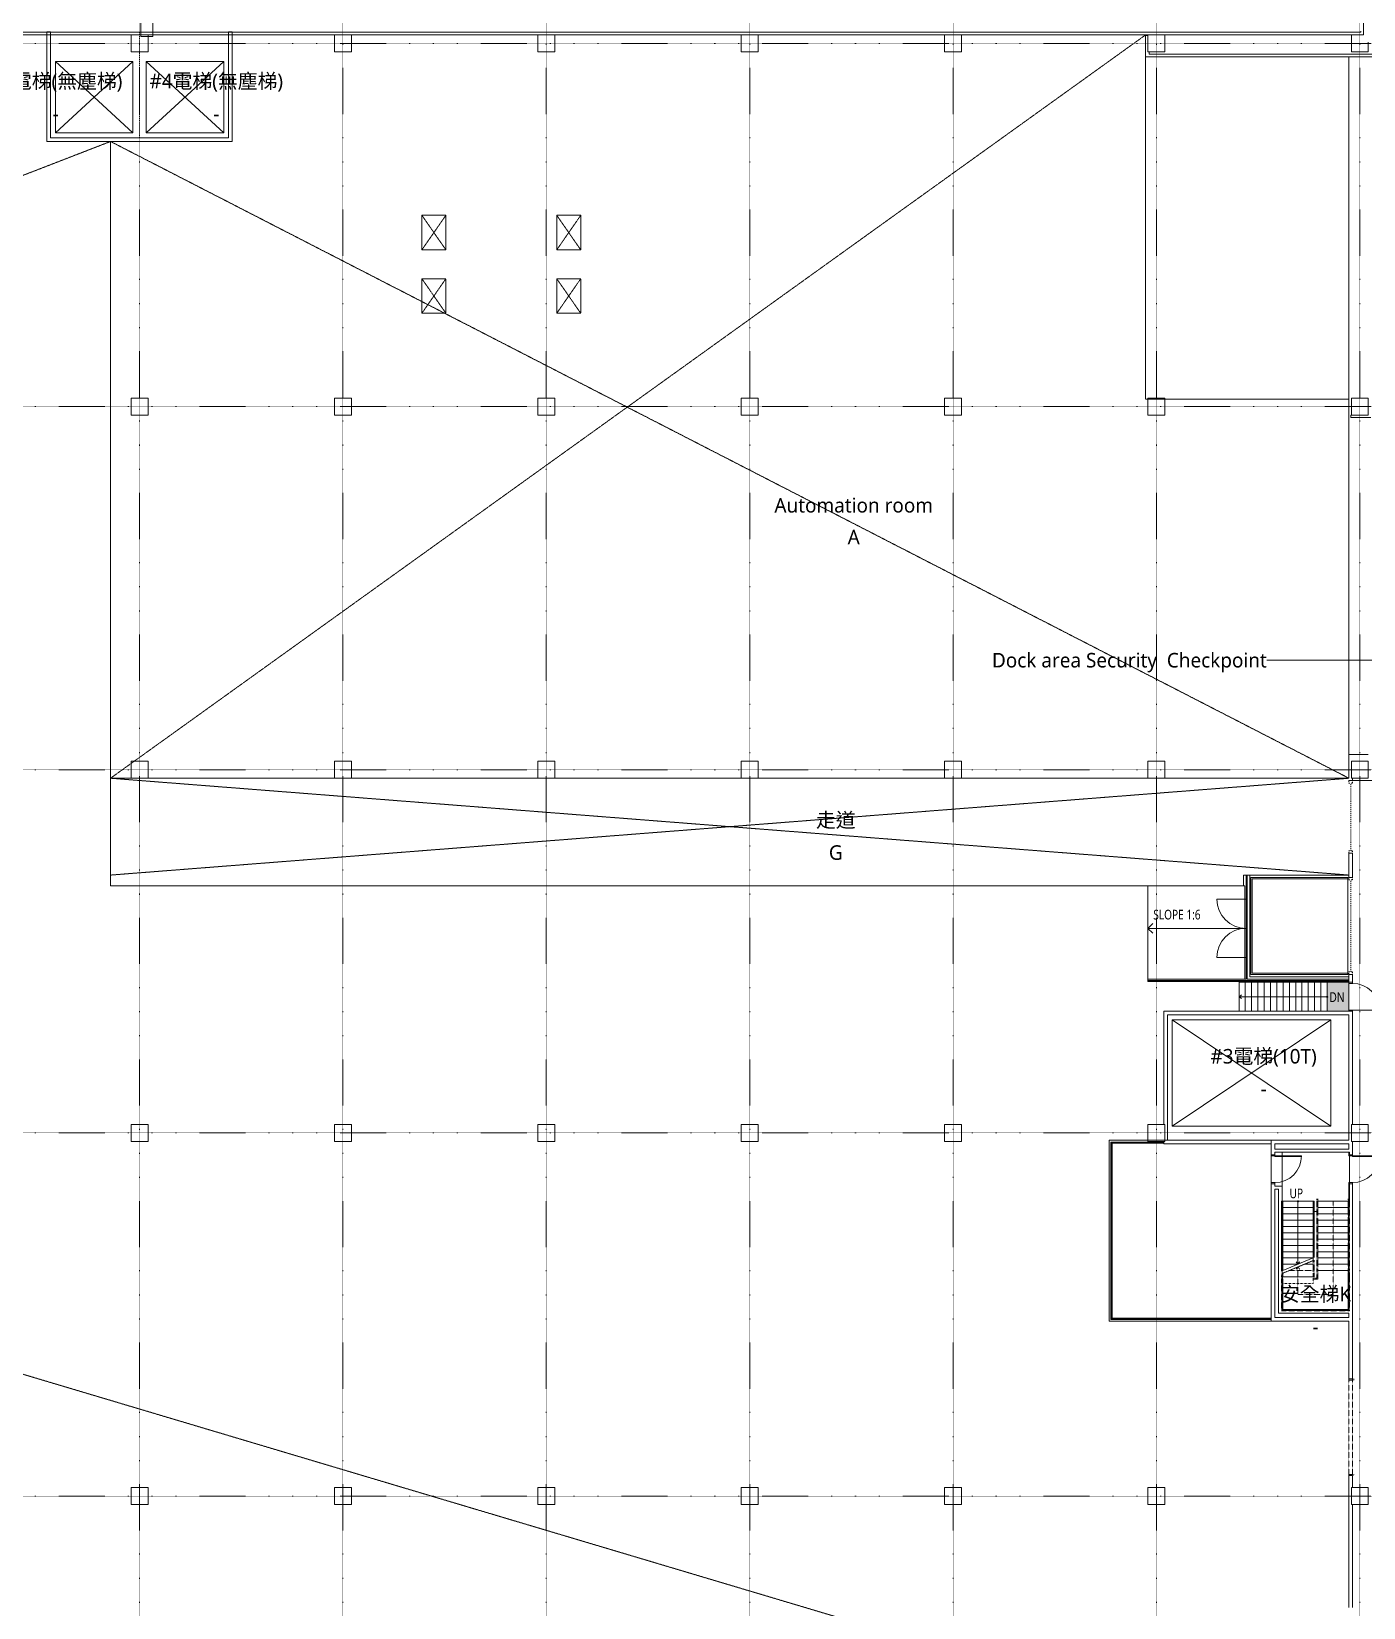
# Model space of a CAD drawing. Extents: x -212173 to 328152, y -560063 to 252500.
# Drawn here: x 185713 to 240726, y 25895 to 90986 of the extents above; entities that cross this region are included whole.
import ezdxf
from ezdxf.enums import TextEntityAlignment as Align

# ---------------------------------------------------------------- set-up
doc = ezdxf.new("R2010")
doc.units = 0
doc.header["$LTSCALE"] = 15
doc.set_wipeout_variables(frame=1)
for name, pattern in [('H12PL1$0$HIDDEN', [0.4, 0.3, -0.1]), ('H12PL1$0$JJP_三點線', [0.9, 0.3, -0.15, 0, -0.15, 0, -0.15, 0, -0.15]), ('H12PL1$0$JJP_虛線(退縮線、投影線、地下室範圍、非屬本工程、圖面分區)', [0.45, 0.3, -0.15]), ('H12PL1$0$TAI_虛線', [5.644, 2.822, -2.822]), ('H12PL1$0$Wipeout_Contour', [1, 0, -1]), ('H12PL1$0$虛線', [0.846667, 0.423333, -0.423333])]:
    doc.linetypes.add(name, pattern=pattern)
for name, color, linetype in [('H12PL1$0$A-OBJE-2D', 252, 'Continuous'), ('H12PL1$0$A-RAIL', 252, 'Continuous'), ('H12PL1$0$A-STRS', 252, 'Continuous'), ('H12PL1$0$A-TEXT', 252, 'Continuous'), ('H12PL1$0$A-WALL-EX', 252, 'Continuous'), ('H12PL1$0$A-WALL-IN', 252, 'Continuous'), ('H12PL1$0$A-ZONE', 252, 'Continuous'), ('H12PL1$0$Door', 252, 'Continuous'), ('H12PL1$0$Hattch', 252, 'Continuous'), ('H12PL1$0$S-COL', 252, 'Continuous'), ('H12PL1$0$S-GRID', 252, 'Continuous'), ('H12PL1$0$S-SLAB-SHOW', 252, 'Continuous')]:
    doc.layers.add(name, color=color, linetype=linetype)
doc.styles.add('H12PL1$0$Standard', font='', dxfattribs={"width": 0.8})
doc.styles.get('H12PL1$0$Standard').set_extended_font_data('Microsoft JhengHei')

# ---------------------------------------------------------------- blocks, each defined once
blk = doc.blocks.new('H12PL1')
at = {"layer": 'H12PL1$0$Hattch', "linetype": 'Continuous', "lineweight": 0}
blk.add_hatch(color=256, dxfattribs=at).paths.add_polyline_path([(242250, 50025), (243150, 50025), (243150, 51225), (242250, 51225)])
at = {"layer": 'H12PL1$0$A-OBJE-2D', "linetype": 'H12PL1$0$HIDDEN', "lineweight": 0}
for p, q in [((192000, 59650), (234750, 90350)), ((17650, 85950), (243150, 18700)), ((18450, 18700), (192000, 85950)), ((192000, 85950), (243150, 59650)), ((192000, 55650), (243150, 59650)), ((243150, 55650), (192000, 59650))]:
    blk.add_line(p, q, dxfattribs=at)
at = {"layer": 'H12PL1$0$A-OBJE-2D', "lineweight": 0}
for p, q in [((192925, 86300), (189725, 89250)), ((192925, 89250), (189725, 86300)), ((192925, 89250), (189725, 89250)), ((189725, 89250), (189725, 86300)), ((192925, 86300), (192925, 89250)), ((193475, 86300), (196675, 89250)), ((193475, 89250), (196675, 86300)), ((193475, 86300), (193475, 89250)), ((193475, 89250), (196675, 89250)), ((196675, 89250), (196675, 86300)), ((189725, 86300), (192925, 86300)), ((190475, 86100), (192325, 86100)), ((196675, 86300), (193475, 86300)), ((194075, 86100), (195925, 86100)), ((234850, 53450), (235050, 53650)), ((234850, 53450), (235050, 53250)), ((235850, 45275), (242400, 49675)), ((235850, 49675), (242400, 45275)), ((235850, 45275), (235850, 49675)), ((235850, 49675), (242400, 49675)), ((242400, 49675), (242400, 45275)), ((243150, 48975), (243150, 45975)), ((242400, 45275), (235850, 45275))]:
    blk.add_line(p, q, dxfattribs=at)
at = {"layer": 'H12PL1$0$A-OBJE-2D', "linetype": 'H12PL1$0$HIDDEN', "lineweight": 0}
for points in [[(234750, 90330), (234750, 75300), (243150, 75300)], [(243150, 59650), (243150, 89450)], [(243150, 59650), (192000, 59650)]]:
    blk.add_lwpolyline(points, dxfattribs=at)
at = {"layer": 'H12PL1$0$A-OBJE-2D', "lineweight": 0}
for points in [[(192000, 85950), (192000, 55200), (238800, 55200), (238800, 55650), (243150, 55650)], [(238900, 51350), (238900, 55650)], [(238950, 51350), (238950, 55650)], [(243150, 51450), (239050, 51450), (239050, 55650)], [(243100, 55500), (239150, 55500), (239150, 51600), (243100, 51600)], [(238850, 51300), (238850, 51250), (234850, 51250), (234850, 55200), (238850, 55200), (238850, 51350)], [(238900, 54650), (237700, 54650)], [(238900, 52250), (237700, 52250)], [(238900, 51350), (234850, 51350)], [(243150, 51300), (234850, 51300)], [(238850, 51250), (243150, 51250)], [(243150, 51350), (238950, 51350)]]:
    blk.add_lwpolyline(points, dxfattribs=at)
blk.add_lwpolyline([(239100, 55550), (243100, 55550), (243100, 51550), (239100, 51550)], close=True, dxfattribs=at)
at = {"layer": 'H12PL1$0$A-OBJE-2D', "lineweight": 0, "flags": 128}
blk.add_lwpolyline([(234850, 53450), (238850, 53450)], dxfattribs=at)
at = {"layer": 'H12PL1$0$A-OBJE-2D', "lineweight": 0}
for centre, start, end in [((238900, 54650), 180, 270), ((238900, 52250), 90, 180)]:
    blk.add_arc(centre, 1200, start, end, dxfattribs=at)
at = {"layer": 'H12PL1$0$A-RAIL', "lineweight": 0}
for p, q in [((235500, 44625), (233315, 44625)), ((233315, 44625), (233315, 37300)), ((235490, 44617.5), (233322.5, 44617.5)), ((235490, 44617.5), (233322.5, 44617.5)), ((233322.5, 44617.5), (233322.5, 37307.5)), ((233322.5, 44617.5), (233322.5, 37307.5)), ((233357.5, 44582.5), (235490, 44582.5)), ((233357.5, 44582.5), (235490, 44582.5)), ((233357.5, 37342.5), (233357.5, 44582.5)), ((233357.5, 37342.5), (233357.5, 44582.5)), ((233365, 44575), (235500, 44575)), ((233365, 37350), (233365, 44575)), ((235490, 44582.5), (235490, 44617.5)), ((235490, 44582.5), (235490, 44617.5)), ((235500, 44575), (235500, 44625)), ((233315, 37300), (239940, 37300)), ((233322.5, 37307.5), (239930, 37307.5)), ((233322.5, 37307.5), (239930, 37307.5)), ((239930, 37342.5), (233357.5, 37342.5)), ((239930, 37342.5), (233357.5, 37342.5)), ((239940, 37350), (233365, 37350)), ((239930, 37307.5), (239930, 37342.5)), ((239930, 37307.5), (239930, 37342.5)), ((239940, 37300), (239940, 37350))]:
    blk.add_line(p, q, dxfattribs=at)
at = {"layer": 'H12PL1$0$A-RAIL', "lineweight": 0, "flags": 128}
for points in [[(233327.5, 44562.5, 1), (233352.5, 44562.5, 1)], [(234420, 44612.5, 1), (234420, 44587.5, 1)], [(233327.5, 43362.5, 1), (233352.5, 43362.5, 1)], [(233327.5, 42162.5, 1), (233352.5, 42162.5, 1)], [(233327.5, 40962.5, 1), (233352.5, 40962.5, 1)], [(233327.5, 39762.5, 1), (233352.5, 39762.5, 1)], [(233327.5, 38562.5, 1), (233352.5, 38562.5, 1)], [(233327.5, 37362.5, 1), (233352.5, 37362.5, 1)], [(234240, 37312.5, 1), (234240, 37337.5, 1)], [(235440, 37312.5, 1), (235440, 37337.5, 1)], [(236640, 37312.5, 1), (236640, 37337.5, 1)], [(237840, 37312.5, 1), (237840, 37337.5, 1)], [(239040, 37312.5, 1), (239040, 37337.5, 1)]]:
    blk.add_lwpolyline(points, format="xyb", close=True, dxfattribs=at)
at = {"layer": 'H12PL1$0$A-STRS', "lineweight": 0}
for p, q in [((238610, 51225), (238610, 50025)), ((238870, 51225), (238610, 51225)), ((238870, 50025), (238870, 51225)), ((238870, 51225), (238870, 50025)), ((239130, 51225), (238870, 51225)), ((239130, 50025), (239130, 51225)), ((239130, 51225), (239130, 50025)), ((239390, 51225), (239130, 51225)), ((239390, 50025), (239390, 51225)), ((239390, 51225), (239390, 50025)), ((239650, 51225), (239390, 51225)), ((239650, 50025), (239650, 51225)), ((239650, 51225), (239650, 50025)), ((239910, 51225), (239650, 51225)), ((239910, 50025), (239910, 51225)), ((239910, 51225), (239910, 50025)), ((240170, 51225), (239910, 51225)), ((240170, 50025), (240170, 51225)), ((240170, 51225), (240170, 50025)), ((240430, 51225), (240170, 51225)), ((240430, 50025), (240430, 51225)), ((240430, 51225), (240430, 50025)), ((240690, 51225), (240430, 51225)), ((240690, 50025), (240690, 51225)), ((240690, 51225), (240690, 50025)), ((240950, 51225), (240690, 51225)), ((240950, 50025), (240950, 51225)), ((240950, 51225), (240950, 50025)), ((241210, 51225), (240950, 51225)), ((241210, 50025), (241210, 51225)), ((241210, 51225), (241210, 50025)), ((241470, 51225), (241210, 51225)), ((241470, 50025), (241470, 51225)), ((241470, 51225), (241470, 50025)), ((241730, 51225), (241470, 51225)), ((241730, 50025), (241730, 51225)), ((241730, 51225), (241730, 50025)), ((241990, 51225), (241730, 51225)), ((241990, 50025), (241990, 51225)), ((241990, 51225), (241990, 50025)), ((242250, 51225), (241990, 51225)), ((242250, 50025), (242250, 51225)), ((238710, 50700), (238610, 50625)), ((238610, 50625), (238870, 50625)), ((238610, 50625), (238710, 50550)), ((238870, 50625), (241990, 50625)), ((241990, 50625), (242250, 50625)), ((238610, 50025), (238870, 50025)), ((238870, 50025), (239130, 50025)), ((239130, 50025), (239390, 50025)), ((239390, 50025), (239650, 50025)), ((239650, 50025), (239910, 50025)), ((239910, 50025), (240170, 50025)), ((240170, 50025), (240430, 50025)), ((240430, 50025), (240690, 50025)), ((240690, 50025), (240950, 50025)), ((240950, 50025), (241210, 50025)), ((241210, 50025), (241470, 50025)), ((241470, 50025), (241730, 50025)), ((241730, 50025), (241990, 50025)), ((241990, 50025), (242250, 50025)), ((240370, 42175), (240370, 39294.2)), ((240420, 42175), (240370, 42175)), ((240420, 39315), (240420, 42175)), ((241670, 42175), (240420, 42175)), ((240420, 42175), (240420, 41915)), ((240420, 41915), (241670, 41915)), ((241670, 41915), (240420, 41915)), ((240420, 41915), (240420, 41655)), ((241045, 42175), (241045, 41915)), ((241045, 41915), (241045, 39575)), ((241670, 42175), (241670, 39835)), ((241720, 42175), (241670, 42175)), ((241670, 41915), (241670, 42175)), ((241670, 41655), (241670, 41915)), ((241720, 39855.8), (241720, 42175)), ((240420, 41655), (241670, 41655)), ((241670, 41655), (240420, 41655)), ((240420, 41655), (240420, 41395)), ((240420, 41395), (241670, 41395)), ((241670, 41395), (240420, 41395)), ((240420, 41395), (240420, 41135)), ((240420, 41135), (241670, 41135)), ((241670, 41135), (240420, 41135)), ((240420, 41135), (240420, 40875)), ((241670, 41395), (241670, 41655)), ((241670, 41135), (241670, 41395)), ((241670, 40875), (241670, 41135)), ((240420, 40875), (241670, 40875)), ((241670, 40875), (240420, 40875)), ((240420, 40875), (240420, 40615)), ((240420, 40615), (241670, 40615)), ((241670, 40615), (240420, 40615)), ((240420, 40615), (240420, 40355)), ((241670, 40615), (241670, 40875)), ((241670, 40355), (241670, 40615)), ((240420, 40355), (241670, 40355)), ((241670, 40355), (240420, 40355)), ((240420, 40355), (240420, 40095)), ((240420, 40095), (241670, 40095)), ((241670, 40095), (240420, 40095)), ((240420, 40095), (240420, 39835)), ((240420, 39835), (241670, 39835)), ((241670, 39835), (240420, 39835)), ((240420, 39835), (240420, 39575)), ((241670, 39835), (240420, 39315)), ((241670, 40095), (241670, 40355)), ((241670, 39835), (241670, 40095)), ((240420, 39575), (241045, 39575)), ((241045, 39575), (240420, 39575)), ((240420, 39575), (240420, 39315)), ((240970, 39675), (241045, 39575)), ((241045, 39575), (241120, 39675))]:
    blk.add_line(p, q, dxfattribs=at)
at = {"layer": 'H12PL1$0$A-STRS', "linetype": 'H12PL1$0$JJP_虛線(退縮線、投影線、地下室範圍、非屬本工程、圖面分區)', "lineweight": 0}
for p, q in [((241670, 42175), (240420, 42175)), ((240420, 42175), (240420, 41915)), ((240420, 41915), (241670, 41915)), ((241670, 41915), (240420, 41915)), ((240420, 41915), (240420, 41655)), ((241670, 42175), (241669.98, 42175)), ((241669.98, 41915), (241670, 41915)), ((241670, 41915), (241669.98, 41915)), ((241670, 41915), (241670, 42175)), ((241670, 41915), (241670, 42175)), ((241670, 41655), (241670, 41915)), ((241670, 41655), (241670, 41915)), ((241870, 42275), (241820, 42275)), ((241820, 42275), (241820, 42175)), ((241820, 42175), (241820, 39315)), ((241870, 42175), (241870, 42275)), ((241870.02, 42175), (241870, 42175)), ((241870, 42175), (241870, 41915)), ((241870, 39315), (241870, 42175)), ((243120, 42175), (241870, 42175)), ((241870, 42175), (241870, 41915)), ((243120, 42175), (241870, 42175)), ((241870, 42175), (241870, 41915)), ((241870.02, 41915), (241870, 41915)), ((241870, 41915), (241870, 41655)), ((241870, 41915), (241870.02, 41915)), ((243120, 41915), (241870, 41915)), ((241870, 41915), (241870, 41655)), ((241870, 41915), (243120, 41915)), ((243120, 41915), (241870, 41915)), ((241870, 41915), (241870, 41655)), ((241870, 41915), (243120, 41915)), ((242495, 41915), (242495, 42175)), ((242495, 39315), (242495, 41915)), ((243170, 42275), (243120, 42275)), ((243120, 42275), (243120, 42175)), ((243120, 42175), (243120, 39315)), ((243120, 41915), (243120, 42175)), ((243120, 41915), (243120, 42175)), ((243120, 41655), (243120, 41915)), ((243120, 41655), (243120, 41915)), ((243170, 42175), (243170, 42275)), ((243170, 39315), (243170, 42175)), ((240420, 41655), (241670, 41655)), ((241670, 41655), (240420, 41655)), ((240420, 41655), (240420, 41395)), ((240420, 41395), (241670, 41395)), ((241670, 41395), (240420, 41395)), ((240420, 41395), (240420, 41135)), ((240420, 41135), (241670, 41135)), ((241670, 41135), (240420, 41135)), ((240420, 41135), (240420, 40875)), ((241669.98, 41655), (241670, 41655)), ((241670, 41655), (241669.98, 41655)), ((241669.98, 41395), (241670, 41395)), ((241670, 41395), (241669.98, 41395)), ((241669.98, 41135), (241670, 41135)), ((241670, 41135), (241669.98, 41135)), ((241670, 41395), (241670, 41655)), ((241670, 41395), (241670, 41655)), ((241670, 41135), (241670, 41395)), ((241670, 41135), (241670, 41395)), ((241670, 40875), (241670, 41135)), ((241670, 40875), (241670, 41135)), ((241870.02, 41655), (241870, 41655)), ((241870, 41655), (241870, 41395)), ((241870, 41655), (241870.02, 41655)), ((243120, 41655), (241870, 41655)), ((241870, 41655), (241870, 41395)), ((241870, 41655), (243120, 41655)), ((243120, 41655), (241870, 41655)), ((241870, 41655), (241870, 41395)), ((241870, 41655), (243120, 41655)), ((241870.02, 41395), (241870, 41395)), ((241870, 41395), (241870, 41135)), ((241870, 41395), (241870.02, 41395)), ((243120, 41395), (241870, 41395)), ((241870, 41395), (241870, 41135)), ((241870, 41395), (243120, 41395)), ((243120, 41395), (241870, 41395)), ((241870, 41395), (241870, 41135)), ((241870, 41395), (243120, 41395)), ((241870.02, 41135), (241870, 41135)), ((241870, 41135), (241870, 40875)), ((241870, 41135), (241870.02, 41135)), ((243120, 41135), (241870, 41135)), ((241870, 41135), (241870, 40875)), ((241870, 41135), (243120, 41135)), ((243120, 41135), (241870, 41135)), ((241870, 41135), (241870, 40875)), ((241870, 41135), (243120, 41135)), ((243120, 41395), (243120, 41655)), ((243120, 41395), (243120, 41655)), ((243120, 41135), (243120, 41395)), ((243120, 41135), (243120, 41395)), ((243120, 40875), (243120, 41135)), ((243120, 40875), (243120, 41135)), ((240420, 40875), (241670, 40875)), ((241670, 40875), (240420, 40875)), ((240420, 40875), (240420, 40615)), ((240420, 40615), (241670, 40615)), ((241670, 40615), (240420, 40615)), ((240420, 40615), (240420, 40355)), ((241669.98, 40875), (241670, 40875)), ((241670, 40875), (241669.98, 40875)), ((241669.98, 40615), (241670, 40615)), ((241670, 40615), (241669.98, 40615)), ((241670, 40615), (241670, 40875)), ((241670, 40615), (241670, 40875)), ((241670, 40355), (241670, 40615)), ((241670, 40355), (241670, 40615)), ((241870.02, 40875), (241870, 40875)), ((241870, 40875), (241870, 40615)), ((241870, 40875), (241870.02, 40875)), ((243120, 40875), (241870, 40875)), ((241870, 40875), (241870, 40615)), ((241870, 40875), (243120, 40875)), ((243120, 40875), (241870, 40875)), ((241870, 40875), (241870, 40615)), ((241870, 40875), (243120, 40875)), ((241870.02, 40615), (241870, 40615)), ((241870, 40615), (241870, 40355)), ((241870, 40615), (241870.02, 40615)), ((243120, 40615), (241870, 40615)), ((241870, 40615), (241870, 40355)), ((241870, 40615), (243120, 40615)), ((243120, 40615), (241870, 40615)), ((241870, 40615), (241870, 40355)), ((241870, 40615), (243120, 40615)), ((243120, 40615), (243120, 40875)), ((243120, 40615), (243120, 40875)), ((243120, 40355), (243120, 40615)), ((243120, 40355), (243120, 40615)), ((240420, 40355), (241670, 40355)), ((241670, 40355), (240420, 40355)), ((240420, 40355), (240420, 40095)), ((240420, 40095), (241670, 40095)), ((241670, 40095), (240420, 40095)), ((240420, 40095), (240420, 39835)), ((240420, 39835), (241670, 39835)), ((241670, 39835), (240420, 39835)), ((240420, 39835), (240420, 39575)), ((241670, 39726.69), (240420, 39206.69)), ((241669.98, 40355), (241670, 40355)), ((241670, 40355), (241669.98, 40355)), ((241669.98, 40095), (241670, 40095)), ((241670, 40095), (241669.98, 40095)), ((241669.98, 39835), (241670, 39835)), ((241670, 39835), (241669.98, 39835)), ((241670, 40095), (241670, 40355)), ((241670, 40095), (241670, 40355)), ((241670, 39835), (241670, 40095)), ((241670, 39835), (241670, 40095)), ((241670, 39575), (241670, 39835)), ((241670, 39726.69), (241670, 39055)), ((241670, 39575), (241670, 39726.69)), ((241720, 39055), (241720, 39747.49)), ((241870.02, 40355), (241870, 40355)), ((241870, 40355), (241870, 40095)), ((241870, 40355), (241870.02, 40355)), ((243120, 40355), (241870, 40355)), ((241870, 40355), (241870, 40095)), ((241870, 40355), (243120, 40355)), ((243120, 40355), (241870, 40355)), ((241870, 40355), (241870, 40095)), ((241870, 40355), (243120, 40355)), ((241870.02, 40095), (241870, 40095)), ((241870, 40095), (241870, 39918.2)), ((241870, 40095), (241870.02, 40095)), ((243120, 40095), (241870, 40095)), ((241870, 40095), (241870, 39835)), ((241870, 40095), (243120, 40095)), ((243120, 40095), (241870, 40095)), ((241870, 40095), (241870, 39835)), ((241870, 40095), (243120, 40095)), ((243120, 39835), (241870, 39835)), ((241870, 39835), (241870, 39575)), ((241870, 39835), (243120, 39835)), ((243120, 39835), (241870, 39835)), ((241870, 39835), (241870, 39575)), ((241870, 39835), (243120, 39835)), ((243120, 40095), (243120, 40355)), ((243120, 40095), (243120, 40355)), ((243120, 39835), (243120, 40095)), ((243120, 39835), (243120, 40095)), ((243120, 39575), (243120, 39835)), ((243120, 39575), (243120, 39835)), ((240370, 39185.89), (240370, 39055)), ((240370, 39055), (240370, 38955)), ((240420, 39575), (241045, 39575)), ((241045, 39575), (240420, 39575)), ((240420, 39575), (240420, 39315)), ((240420, 39055), (240420, 39206.69)), ((240420, 39206.69), (240420, 39055)), ((240420, 39206.69), (240420, 39055)), ((240420, 38955), (240420, 39055)), ((240420, 39055), (241670, 39055)), ((241670, 39055), (240420, 39055)), ((241670, 39055), (240420, 39055)), ((241670, 39055), (240420, 39055)), ((240420, 39055), (241670, 39055)), ((241670, 39055), (240420, 39055)), ((240420, 39055), (240420, 37705)), ((240680.36, 39315), (241670, 39315)), ((241670, 39315), (240680.36, 39315)), ((240680.36, 39315), (241670, 39315)), ((241670, 39315), (240680.36, 39315)), ((241045, 39466.69), (240970, 39366.69)), ((241045, 39466.69), (241045, 39055)), ((241120, 39366.69), (241045, 39466.69)), ((241045, 39055), (241045, 38330)), ((241305.35, 39575), (241670, 39575)), ((241305.35, 39575), (241670, 39575)), ((241670, 39575), (241305.35, 39575)), ((241670, 39575), (241305.35, 39575)), ((241670, 39315), (241670, 39575)), ((241670, 39315), (241670, 39575)), ((241670, 39055), (241670, 39315)), ((241670, 39055), (241670, 39315)), ((241670, 39055), (241670, 38955)), ((241670, 38955), (241670, 39055)), ((241720, 38955), (241720, 39055)), ((241820, 39315), (241820, 39015)), ((243120, 39575), (241870, 39575)), ((241870, 39575), (241870, 39315)), ((241870, 39575), (243120, 39575)), ((241870, 39575), (241870, 39315)), ((243120, 39575), (241870, 39575)), ((241870, 39575), (243120, 39575)), ((241870, 39015), (241870, 39315)), ((241870, 39315), (243120, 39315)), ((243120, 39315), (241870, 39315)), ((241870, 39315), (241870, 38955)), ((241870, 39315), (243120, 39315)), ((242495, 38330), (242495, 39315)), ((243120, 39315), (243120, 39575)), ((243120, 39315), (243120, 39575)), ((243120, 39315), (243120, 39015)), ((243120, 37705), (243120, 39315)), ((243170, 39015), (243170, 39315)), ((240370, 38955), (240420, 38955)), ((240370, 38955), (240370, 37655)), ((240420, 38955), (240370, 38955)), ((240420, 37705), (240420, 38955)), ((241820, 39005), (241670, 39005)), ((241670, 39005), (241670, 38955)), ((241670, 38955), (241720, 38955)), ((241670, 38955), (241870, 38955)), ((241870, 38955), (241670, 38955)), ((241870, 39015), (241820, 39015)), ((241820, 39015), (241820, 39005)), ((241820, 39015), (241870, 39015)), ((241870, 38955), (241870, 39015)), ((243170, 39015), (243120, 39015)), ((243120, 39015), (243120, 37705)), ((243120, 39015), (243170, 39015)), ((243170, 37655), (243170, 39015)), ((241045, 38330), (242495, 38330)), ((240370, 37655), (243170, 37655)), ((243120, 37705), (240420, 37705)), ((240420, 37705), (243120, 37705))]:
    blk.add_line(p, q, dxfattribs=at)
at = {"layer": 'H12PL1$0$A-STRS', "linetype": 'H12PL1$0$虛線', "lineweight": 0}
for p, q in [((243120, 39315), (241870, 39315)), ((241870, 39315), (241870, 38955)), ((243120, 37705), (243120, 39315)), ((241670, 38782.5), (240420, 38782.5)), ((240420, 38782.5), (240420, 37705)), ((241870, 38955), (241670, 38955)), ((241670, 38955), (241670, 38782.5)), ((240420, 37705), (243120, 37705))]:
    blk.add_line(p, q, dxfattribs=at)
at = {"layer": 'H12PL1$0$A-STRS', "lineweight": 0, "flags": 128}
for points in [[(242250, 50650, 1), (242250, 50600, 1)], [(241020, 42175, 1), (241070, 42175, 1)]]:
    blk.add_lwpolyline(points, format="xyb", close=True, dxfattribs=at)
at = {"layer": 'H12PL1$0$A-WALL-EX', "lineweight": 0}
for p, q in [((243635, 90465), (243635, 90500)), ((243600, 90465), (243635, 90465)), ((243600, 90465), (243635, 90465))]:
    blk.add_line(p, q, dxfattribs=at)
at = {"layer": 'H12PL1$0$A-WALL-EX', "lineweight": 0, "flags": 128}
for points in [[(243750, 90350), (243750, 91550)], [(243750, 90350), (243635, 90350)], [(243750, 90350), (243635, 90350)]]:
    blk.add_lwpolyline(points, dxfattribs=at)
at = {"layer": 'H12PL1$0$A-WALL-IN', "lineweight": 0}
for p, q in [((243150, 59550), (243300, 59550)), ((243150, 56550), (243300, 56550)), ((243150, 55550), (243300, 55550)), ((243150, 51550), (243300, 51550)), ((243300, 51225), (243150, 51225)), ((243300, 50025), (243150, 50025)), ((240090, 44100), (239940, 44100)), ((243300, 44100), (243150, 44100)), ((240090, 42900), (239940, 42900)), ((243300, 42900), (243150, 42900)), ((243300, 34845), (243150, 34845)), ((243300, 30845), (243150, 30845))]:
    blk.add_line(p, q, dxfattribs=at)
at = {"layer": 'H12PL1$0$A-WALL-IN', "lineweight": 0, "flags": 128}
for points in [[(197025, 90482.5), (196875, 90482.5)], [(196875, 90482.5), (196875, 86100)], [(197025, 86100), (197025, 90482.5)], [(234850, 90330), (234750, 90330)], [(234750, 90330), (234750, 89450)], [(234750, 89450), (234900, 89450)], [(234900, 89562.5), (234900, 89650)], [(252950, 89562.5), (234900, 89562.5)], [(234900, 89450), (249240, 89450)], [(189375, 85950), (189375, 86100)], [(189375, 85950), (197025, 85950)], [(196875, 86100), (189525, 86100)], [(197025, 85950), (197025, 86100)], [(243250, 74650), (243225, 74650)], [(243225, 74550), (243225, 74650)], [(243225, 74550), (244050, 74550)], [(243150, 60630), (243150, 60350)], [(243950, 60630), (243150, 60630)], [(243150, 60350), (243150, 59700)], [(243300, 59550), (243300, 59650)], [(243150, 56550), (243150, 55550)], [(243300, 55550), (243300, 56550)], [(243150, 51550), (243150, 51225)], [(243300, 51225), (243300, 51550)], [(235500, 50025), (235500, 49875)], [(243150, 50025), (235500, 50025)], [(235500, 49875), (235500, 45350)], [(235650, 49875), (243150, 49875)], [(235650, 44700), (235650, 49875)], [(243150, 49875), (243150, 44700)], [(243300, 45350), (243300, 50025)], [(235500, 44650), (235500, 44550)], [(235500, 44550), (239940, 44550)], [(239940, 44700), (235650, 44700)], [(239940, 44700), (240090, 44700)], [(240090, 44700), (239940, 44700)], [(239940, 44550), (239940, 44100)], [(243150, 44700), (240090, 44700)], [(240090, 44325), (240090, 44550)], [(240090, 44550), (243150, 44550)], [(243150, 44325), (240090, 44325)], [(243150, 44550), (243150, 44325)], [(243300, 44100), (243300, 44650)], [(240090, 44100), (240090, 44200)], [(240090, 44200), (243150, 44200)], [(243150, 44200), (243150, 44100)], [(239940, 42900), (239940, 37225)], [(240090, 42800), (240090, 42900)], [(240240, 42800), (240090, 42800)], [(240090, 37375), (240090, 42675)], [(240090, 42675), (240240, 42675)], [(240390, 42800), (240240, 42800)], [(240240, 42675), (240240, 37550)], [(240390, 37675), (240390, 42800)], [(243150, 42900), (243150, 37675)], [(243300, 34845), (243300, 42900)], [(239940, 37225), (240090, 37225)], [(243150, 37375), (240090, 37375)], [(240090, 37225), (243150, 37225)], [(240240, 37550), (240390, 37550)], [(243150, 37675), (240390, 37675)], [(240390, 37550), (243150, 37550)], [(243150, 37550), (243150, 37375)], [(243150, 37225), (243150, 34845)], [(243150, 30845), (243150, 25400)], [(243300, 30350), (243300, 30845)], [(243300, 25400), (243300, 29650)]]:
    blk.add_lwpolyline(points, dxfattribs=at)
at = {"layer": 'H12PL1$0$A-ZONE', "lineweight": 0}
blk.add_line((239761.85, 64527.28), (251429.49, 64527.28), dxfattribs=at)
at = {"layer": 'H12PL1$0$A-ZONE', "linetype": 'H12PL1$0$HIDDEN', "lineweight": 0}
blk.add_lwpolyline([(243300, 59550), (249240, 59550)], dxfattribs=at)
at = {"layer": 'H12PL1$0$Door', "linetype": 'H12PL1$0$TAI_虛線', "lineweight": 0}
for p, q in [((243150, 59550), (243150, 59450)), ((243300, 59550), (243150, 59550)), ((243150, 59450), (243300, 59450)), ((243225, 56650), (243225, 59450)), ((243300, 59450), (243300, 59550)), ((243150, 56550), (243150, 56650)), ((243150, 56650), (243300, 56650)), ((243300, 56650), (243300, 56550)), ((243300, 56550), (243150, 56550)), ((243150, 55550), (243150, 55450)), ((243300, 55550), (243150, 55550)), ((243150, 55450), (243300, 55450)), ((243225, 51650), (243225, 55450)), ((243300, 55450), (243300, 55550)), ((243150, 51550), (243150, 51650)), ((243150, 51650), (243300, 51650)), ((243300, 51550), (243150, 51550)), ((243300, 51650), (243300, 51550))]:
    blk.add_line(p, q, dxfattribs=at)
at = {"layer": 'H12PL1$0$Door', "lineweight": 0}
for p, q in [((243150, 51225), (243150, 51175)), ((243300, 51225), (243150, 51225)), ((243300, 51225), (243150, 51225)), ((243300, 51225), (243150, 51225)), ((243150, 51175), (243300, 51175)), ((243300, 51175), (243300, 51225)), ((243300, 50075), (243150, 50075)), ((243150, 50075), (243150, 50025)), ((243150, 50025), (243300, 50025)), ((243300, 50025), (243150, 50025)), ((243300, 50025), (243150, 50025)), ((243300, 50025), (243300, 50075)), ((243300, 50075), (244400, 50075)), ((240090, 44100), (239940, 44100)), ((239940, 44100), (239940, 44050)), ((239940, 44050), (240090, 44050)), ((240090, 44050), (240090, 44100)), ((240090, 44050), (241190, 44050)), ((240090, 44020), (240090, 44050)), ((241190, 44020), (240090, 44020)), ((241190, 44050), (241190, 44020)), ((243300, 44100), (243150, 44100)), ((243150, 44100), (243150, 44050)), ((243150, 44050), (243300, 44050)), ((243300, 44050), (243300, 44100)), ((243300, 44050), (244400, 44050)), ((243300, 44020), (243300, 44050)), ((244400, 44020), (243300, 44020)), ((240090, 42950), (239940, 42950)), ((239940, 42950), (239940, 42900)), ((239940, 42900), (240090, 42900)), ((240090, 42900), (240090, 42950)), ((243300, 42950), (243150, 42950)), ((243150, 42950), (243150, 42900)), ((243150, 42900), (243300, 42900)), ((243300, 42900), (243300, 42950))]:
    blk.add_line(p, q, dxfattribs=at)
at = {"layer": 'H12PL1$0$Door', "linetype": 'H12PL1$0$JJP_虛線(退縮線、投影線、地下室範圍、非屬本工程、圖面分區)', "lineweight": 0}
for p, q in [((243150, 34795), (243150, 34845)), ((243150, 34845), (243350, 34845)), ((243150, 30845), (243150, 34845)), ((243350, 34795), (243150, 34795)), ((243300, 30845), (243300, 34845)), ((243350, 34845), (243350, 34795)), ((243350, 30895), (243150, 30895)), ((243150, 30895), (243150, 30845)), ((243150, 30845), (243350, 30845)), ((243350, 30845), (243350, 30895))]:
    blk.add_line(p, q, dxfattribs=at)
at = {"layer": 'H12PL1$0$Door', "lineweight": 0}
for centre, start, end in [((243300, 50075), 0, 90), ((240090, 44050), 270, 0), ((243300, 44050), 270, 0)]:
    blk.add_arc(centre, 1100, start, end, dxfattribs=at)
at = {"layer": 'H12PL1$0$S-COL', "lineweight": 0, "flags": 128}
for points in [[(201250, 90350), (201250, 89650), (201950, 89650), (201950, 90350)], [(209650, 90350), (209650, 89650), (210350, 89650), (210350, 90350)], [(218050, 90350), (218050, 89650), (218750, 89650), (218750, 90350)], [(226450, 90350), (226450, 89650), (227150, 89650), (227150, 90350)], [(234850, 90350), (234850, 89650), (235550, 89650), (235550, 90350)], [(243250, 90350), (243250, 89650), (243950, 89650), (243950, 90050)]]:
    blk.add_lwpolyline(points, dxfattribs=at)
for points in [[(192850, 74650), (193550, 74650), (193550, 75350), (192850, 75350)], [(201250, 74650), (201950, 74650), (201950, 75350), (201250, 75350)], [(209650, 74650), (210350, 74650), (210350, 75350), (209650, 75350)], [(218050, 74650), (218750, 74650), (218750, 75350), (218050, 75350)], [(226450, 74650), (227150, 74650), (227150, 75350), (226450, 75350)], [(234850, 74650), (235550, 74650), (235550, 75350), (234850, 75350)], [(243250, 74650), (243950, 74650), (243950, 75350), (243250, 75350)], [(192850, 59650), (193550, 59650), (193550, 60350), (192850, 60350)], [(201250, 59650), (201950, 59650), (201950, 60350), (201250, 60350)], [(209650, 59650), (210350, 59650), (210350, 60350), (209650, 60350)], [(218050, 59650), (218750, 59650), (218750, 60350), (218050, 60350)], [(226450, 59650), (227150, 59650), (227150, 60350), (226450, 60350)], [(234850, 59650), (235550, 59650), (235550, 60350), (234850, 60350)], [(243250, 59650), (243950, 59650), (243950, 60350), (243250, 60350)], [(192850, 44650), (193550, 44650), (193550, 45350), (192850, 45350)], [(201250, 44650), (201950, 44650), (201950, 45350), (201250, 45350)], [(209650, 44650), (210350, 44650), (210350, 45350), (209650, 45350)], [(218050, 44650), (218750, 44650), (218750, 45350), (218050, 45350)], [(226450, 44650), (227150, 44650), (227150, 45350), (226450, 45350)], [(234850, 44650), (235550, 44650), (235550, 45350), (234850, 45350)], [(243250, 44650), (243950, 44650), (243950, 45350), (243250, 45350)], [(192850, 29650), (193550, 29650), (193550, 30350), (192850, 30350)], [(201250, 29650), (201950, 29650), (201950, 30350), (201250, 30350)], [(209650, 29650), (210350, 29650), (210350, 30350), (209650, 30350)], [(218050, 29650), (218750, 29650), (218750, 30350), (218050, 30350)], [(226450, 29650), (227150, 29650), (227150, 30350), (226450, 30350)], [(234850, 29650), (235550, 29650), (235550, 30350), (234850, 30350)], [(243250, 29650), (243950, 29650), (243950, 30350), (243250, 30350)]]:
    blk.add_lwpolyline(points, close=True, dxfattribs=at)
at = {"layer": 'H12PL1$0$S-GRID', "linetype": 'H12PL1$0$JJP_三點線', "lineweight": 0}
for p, q in [((201600, 128250), (201600, -28000)), ((210000, 128250), (210000, -28000)), ((218400, 128250), (218400, -28000)), ((226800, 128250), (226800, -28000)), ((235200, 128250), (235200, -28000)), ((243600, 128250), (243600, -28000)), ((-29000, 75000), (289600, 75000)), ((-29000, 60000), (289600, 60000)), ((-29000, 45000), (289600, 45000)), ((-29000, 30000), (289600, 30000))]:
    blk.add_line(p, q, dxfattribs=at)
at = {"layer": 'H12PL1$0$S-SLAB-SHOW', "linetype": 'H12PL1$0$HIDDEN', "lineweight": 0}
for points in [[(204860.78, 82899.64), (205850.79, 82899.64), (205850.79, 81474.64), (204860.78, 81474.64)], [(210430.79, 82899.64), (211420.79, 82899.64), (211420.79, 81474.64), (210430.79, 81474.64)], [(204860.79, 80280.63), (205850.79, 80280.63), (205850.79, 78855.63), (204860.79, 78855.63)], [(210430.79, 80280.63), (211420.79, 80280.63), (211420.79, 78855.63), (210430.79, 78855.63)]]:
    blk.add_lwpolyline(points, close=True, dxfattribs=at)
for points in [[(204860.78, 82899.64), (205850.79, 81474.64)], [(205850.79, 82899.64), (204860.78, 81474.64)], [(210430.79, 82899.64), (211420.79, 81474.64)], [(211420.79, 82899.64), (210430.79, 81474.64)], [(204860.79, 80280.63), (205850.79, 78855.63)], [(205850.79, 80280.63), (204860.79, 78855.63)], [(210430.79, 80280.63), (211420.79, 78855.63)], [(211420.79, 80280.63), (210430.79, 78855.63)]]:
    blk.add_lwpolyline(points, dxfattribs=at)
at = {"layer": 'H12PL1$0$S-SLAB-SHOW', "lineweight": 0, "flags": 128}
for points in [[(242250, 50025), (243150, 50025), (243150, 51225), (242250, 51225)], [(233240, 37225), (239940, 37225), (239940, 44700), (233240, 44700)], [(240390, 41395), (241670, 41395), (241670, 41755), (241870, 41755), (241870, 42175), (243170, 42175), (243170, 44200), (240390, 44200)]]:
    blk.add_lwpolyline(points, close=True, dxfattribs=at)
at = {"layer": 'H12PL1$0$S-SLAB-SHOW', "lineweight": 0}
blk.add_lwpolyline([(234850, 44700), (233240, 44700), (233240, 37225), (239940, 37225)], dxfattribs=at)
at = {"layer": 'H12PL1$0$A-TEXT', "linetype": 'Continuous', "lineweight": 0, "char_height": 400, "style": 'H12PL1$0$Standard'}
for s, insert, attachment_point in [('\\A1;SLOPE 1:6 ', (235069.27, 54216.81), 1), ('\\A1;DN', (242345.24, 50608.78), 4), ('\\A1;UP', (240697.32, 42501.44), 4)]:
    blk.add_mtext(s, dxfattribs=dict(at, insert=insert, attachment_point=attachment_point))
at = {"layer": 'H12PL1$0$A-ZONE', "style": 'H12PL1$0$Standard'}
for s, p in [('#5電梯(無塵梯)', (189732.47, 88744.68)), ('#4電梯(無塵梯)', (196369.12, 88744.68)), ('-', (189732.47, 87402.03)), ('-', (196369.12, 87402.03)), ('Automation room', (222695.34, 71223.73)), ('A', (222695.34, 69912.25)), ('Dock area Security  Checkpoint', (234082.28, 64825.13)), ('走道', (221953.95, 58223.1)), ('G', (221953.95, 56881.21)), ('#3電梯(10T)', (239625, 48467.4)), ('-', (239625, 47127.03)), ('安全梯K', (241770, 38643.92)), ('-', (241770, 37302.03))]:
    blk.add_text(s, height=600, dxfattribs=at).set_placement(p, align=Align.TOP_CENTER)
at = {"linetype": 'H12PL1$0$Wipeout_Contour', "lineweight": 0, "ltscale": 157673.726295}
blk.add_wipeout([(151200, 99500), (193750, 99500), (193750, 90280), (193250, 90280), (193250, 99000), (151700, 99000), (151700, 90250), (151200, 90250)], dxfattribs=at).dxf.layer = 'H12PL1$0$Hattch'
at = {"layer": 'H12PL1$0$A-WALL-EX', "lineweight": 0}
blk.add_line((151700, 90465), (243600, 90465), dxfattribs=at)
at = {"layer": 'H12PL1$0$A-WALL-EX', "lineweight": 0, "flags": 128}
blk.add_lwpolyline([(151550, 90350), (243635, 90350)], dxfattribs=at)
at = {"layer": 'H12PL1$0$A-WALL-IN', "lineweight": 0, "flags": 128}
for points in [[(189525, 90482.5), (189375, 90482.5)], [(189375, 90482.5), (189375, 86100)], [(189525, 86100), (189525, 90482.5)]]:
    blk.add_lwpolyline(points, dxfattribs=at)
at = {"layer": 'H12PL1$0$Hattch', "lineweight": 0, "flags": 128}
blk.add_lwpolyline([(151200, 99500), (193750, 99500), (193750, 90280), (193250, 90280), (193250, 99000), (151700, 99000), (151700, 90250), (151200, 90250)], close=True, dxfattribs=at)
at = {"layer": 'H12PL1$0$S-COL', "lineweight": 0, "flags": 128}
blk.add_lwpolyline([(192850, 90350), (192850, 89650), (193550, 89650), (193550, 90350)], dxfattribs=at)
at = {"layer": 'H12PL1$0$S-GRID', "linetype": 'H12PL1$0$JJP_三點線', "lineweight": 0}
for p, q in [((193200, 128250), (193200, -28000)), ((-29000, 90000), (289600, 90000))]:
    blk.add_line(p, q, dxfattribs=at)
at = {"layer": 'H12PL1$0$S-SLAB-SHOW', "linetype": 'H12PL1$0$TAI_虛線', "lineweight": 0}
blk.add_lwpolyline([(193200, 90465), (193200, 86100)], dxfattribs=at)

msp = doc.modelspace()

# ---------------------------------------------------------------- block references
msp.add_blockref('H12PL1', (-3024, 495))

doc.saveas('drawing.dxf')
